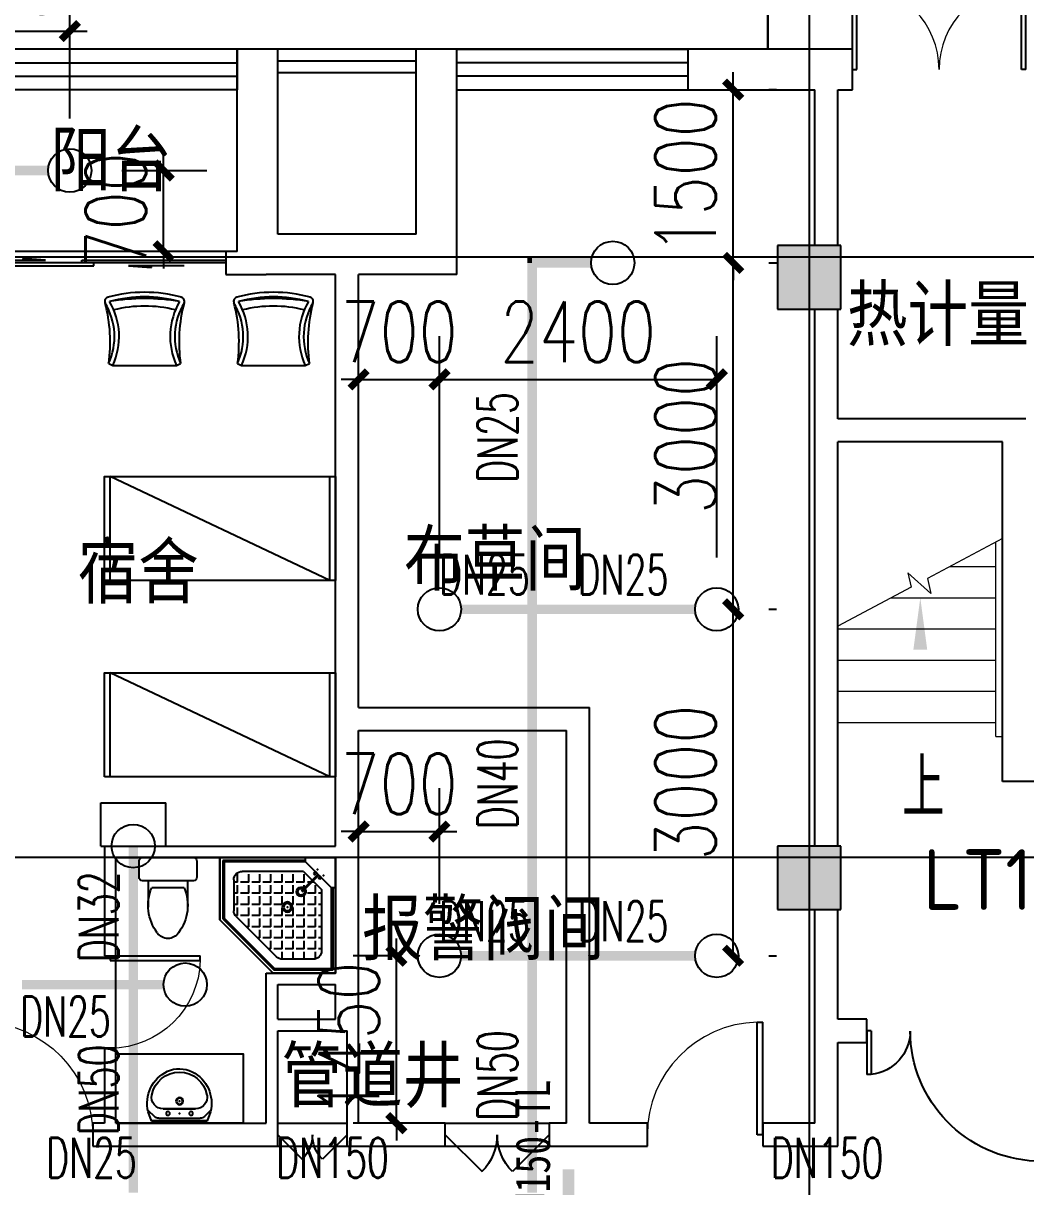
# Model space of a CAD drawing. Extents: x 0 to 2838408, y -923048 to 203859.
# Drawn here: x 2765960 to 2774638, y -199542 to -189467 of the extents above; entities that cross this region are included whole.
import ezdxf
from ezdxf.enums import TextEntityAlignment as Align

# ---------------------------------------------------------------- set-up
doc = ezdxf.new("R2010")
doc.units = 0
doc.header["$LTSCALE"] = 1000
for name, color, linetype in [('A-Fixt', 81, 'Continuous'), ('CLAYER', 7, 'Continuous'), ('COLUMN', 9, 'Continuous'), ('DIM_SYMB', 3, 'Continuous'), ('DIM_喷淋', 3, 'Continuous'), ('DOOR_FIRE', 4, 'Continuous'), ('DOTE', 8, 'Continuous'), ('E2-栏杆', 92, 'Continuous'), ('E2-楼梯、坡道', 52, 'Continuous'), ('EQUIP_喷头', 7, 'Continuous'), ('GROUND', 2, 'Continuous'), ('PIPE-喷淋', 6, 'Continuous'), ('PUB_HATCH', 8, 'Continuous'), ('PUB_TEXT', 7, 'Continuous'), ('TEXT_喷淋', 7, 'Continuous'), ('TWT_DIM', 3, 'Continuous'), ('WALL', 9, 'Continuous'), ('WINDOW', 4, 'Continuous'), ('XREF', 8, 'Continuous'), ('抗震支吊架', 2, 'Continuous'), ('洁具', 213, 'Continuous'), ('配景', 3, 'Continuous')]:
    doc.layers.add(name, color=color, linetype=linetype)
doc.layers.add('A-FLOR-STRS', color=8, linetype='Continuous', lineweight=0)
doc.styles.add('_TCH_DIM', font='SIMPLEX', dxfattribs={"bigfont": 'GBCBIG'})
doc.styles.add('_TCH_DIM_T3', font='SIMPLEX', dxfattribs={"width": 0.75, "bigfont": 'HZTXT'})
doc.styles.add('_TWT_PIPEDN', font='SIMPLEX', dxfattribs={"width": 0.8, "height": 2.3, "bigfont": 'HZTXT'})
doc.styles.add('kzcad', font='', dxfattribs={"width": 0.8})
doc.styles.get("Standard").update_dxf_attribs({"font": 'geniso.shx', "bigfont": 'hztxt.shx'})
doc.styles.get('kzcad').set_extended_font_data('SimSun')
doc.dimstyles.new('_TWT_ARCH&&150', dxfattribs={"dimtxt": 525, "dimasz": 150, "dimexe": 375, "dimexo": 450, "dimgap": 150, "dimtad": 1, "dimdec": 0, "dimzin": 0, "dimdsep": 46, "dimtxsty": '_TCH_DIM_T3', "dimblk": 'ARCHTICK', "dimcen": 0.09, "dimclrt": 7, "dimazin": 2, "dimtfac": 1, "dimtdec": 0, "dimtix": 1, "dimtmove": 2, "dimatfit": 3, "dimfxl": 1, "dimtolj": 1, "dimtzin": 0, "dimarcsym": 0})

# ---------------------------------------------------------------- blocks, each defined once
blk = doc.blocks.new('1F平面-CAD导入_dwg_Drawing4_t3_dwg_$plan$00001613-474159-1F-927810-1F')
at = {"layer": '洁具'}
for p, q in [((-30, 250), (-170, 250)), ((-200, 170), (-430, 170)), ((-260, -140), (-260, 140)), ((-200, -170), (-200, -220)), ((-170, -250), (-30, -250))]:
    blk.add_line(p, q, dxfattribs=at)
for points in [[(-200, 220), (-200, 170), (-200, -170), (-430, -170)], [(0, -220), (0, 220)]]:
    blk.add_lwpolyline(points, dxfattribs=at)
for centre, radius, start, end in [((-170, 220), 30, 90, 180), ((-30, 220), 30, 0, 90), ((-413, -227), 398, 67.4505, 126.6381), ((-590, 0), 110, 123.4509, 236.5491), ((-413, 227), 398, 233.3619, 292.5495), ((-170, -220), 30, 180, 270), ((-30, -220), 30, 270, 0)]:
    blk.add_arc(centre, radius, start, end, dxfattribs=at)
blk = doc.blocks.new('$lvtry$00000169')
at = {"color": 0}
for p, q in [((259, -36), (259, 0)), ((259, -36), (36, -259)), ((259, -24), (976, -24)), ((259, -36), (964, -36)), ((964, -36), (976, -24)), ((964, -36), (964, -525)), ((976, -24), (976, -530)), ((276, -120), (120, -276)), ((144, -151), (291, -298)), ((151, -144), (298, -291)), ((270, -213), (270, -143)), ((276, -120), (808, -120)), ((366, -213), (366, -143)), ((462, -213), (462, -143)), ((558, -213), (558, -143)), ((655, -213), (655, -143)), ((751, -213), (751, -143)), ((847, -213), (847, -143)), ((880, -192), (880, -460)), ((36, -259), (0, -259)), ((24, -259), (24, -976)), ((36, -259), (36, -964)), ((120, -276), (120, -808)), ((173, -309), (173, -239)), ((183, -213), (205, -213)), ((220, -213), (243, -213)), ((270, -213), (340, -213)), ((270, -263), (270, -239)), ((366, -213), (436, -213)), ((366, -309), (366, -239)), ((462, -213), (532, -213)), ((462, -309), (462, -239)), ((558, -213), (628, -213)), ((558, -309), (558, -239)), ((655, -213), (725, -213)), ((655, -309), (655, -239)), ((751, -213), (821, -213)), ((751, -309), (751, -239)), ((847, -213), (880, -213)), ((847, -309), (847, -239)), ((120, -309), (147, -309)), ((173, -309), (243, -309)), ((173, -405), (173, -335)), ((270, -405), (270, -335)), ((334, -309), (340, -309)), ((366, -309), (436, -309)), ((366, -405), (366, -335)), ((462, -309), (532, -309)), ((462, -405), (462, -335)), ((558, -309), (628, -309)), ((558, -405), (558, -335)), ((655, -309), (725, -309)), ((655, -405), (655, -335)), ((751, -309), (821, -309)), ((751, -405), (751, -335)), ((847, -309), (880, -309)), ((847, -405), (847, -335)), ((120, -405), (147, -405)), ((120, -501), (147, -501)), ((173, -405), (243, -405)), ((173, -501), (173, -431)), ((173, -501), (243, -501)), ((270, -405), (340, -405)), ((270, -501), (270, -431)), ((270, -501), (340, -501)), ((366, -405), (379, -405)), ((366, -501), (366, -431)), ((366, -501), (436, -501)), ((462, -405), (532, -405)), ((462, -501), (462, -431)), ((462, -501), (532, -501)), ((558, -405), (628, -405)), ((558, -501), (558, -431)), ((558, -501), (628, -501)), ((655, -405), (725, -405)), ((655, -501), (655, -431)), ((655, -501), (725, -501)), ((751, -405), (821, -405)), ((751, -501), (751, -431)), ((751, -501), (821, -501)), ((847, -405), (880, -405)), ((847, -501), (847, -431)), ((847, -501), (867, -501)), ((120, -598), (147, -598)), ((173, -598), (173, -528)), ((173, -598), (243, -598)), ((270, -598), (270, -528)), ((270, -598), (340, -598)), ((366, -598), (366, -528)), ((366, -598), (436, -598)), ((462, -598), (462, -528)), ((462, -598), (532, -598)), ((859, -511), (511, -859)), ((964, -525), (525, -964)), ((976, -530), (530, -976)), ((558, -598), (558, -528)), ((558, -598), (628, -598)), ((655, -598), (655, -528)), ((655, -598), (725, -598)), ((751, -598), (751, -528)), ((751, -598), (773, -598)), ((964, -525), (976, -530)), ((120, -694), (147, -694)), ((173, -694), (173, -624)), ((173, -694), (243, -694)), ((270, -694), (270, -624)), ((270, -694), (340, -694)), ((366, -694), (366, -624)), ((366, -694), (436, -694)), ((462, -694), (462, -624)), ((462, -694), (532, -694)), ((558, -694), (558, -624)), ((558, -694), (628, -694)), ((655, -694), (655, -624)), ((655, -694), (676, -694)), ((120, -790), (147, -790)), ((173, -790), (173, -720)), ((173, -790), (243, -790)), ((270, -790), (270, -720)), ((270, -790), (340, -790)), ((366, -790), (366, -720)), ((366, -790), (436, -790)), ((462, -790), (462, -720)), ((462, -790), (532, -790)), ((558, -790), (558, -720)), ((558, -790), (580, -790)), ((173, -878), (173, -816)), ((192, -880), (460, -880)), ((270, -880), (270, -816)), ((366, -880), (366, -816)), ((462, -880), (462, -816)), ((36, -964), (24, -976)), ((24, -976), (530, -976)), ((36, -964), (525, -964)), ((525, -964), (530, -976))]:
    blk.add_line(p, q, dxfattribs=at)
blk.add_lwpolyline([(0, 0), (0, -1000), (540, -1000), (1000, -540), (1000, 0)], close=True)
for points in [[(0, 0), (0, -1000)], [(0, 0), (1000, 0)], [(1000, 0), (1000, -540)], [(136, -190), (148, -178), (132, -162), (121, -174)], [(190, -136), (178, -148), (162, -132), (174, -121)], [(1000, -540), (540, -1000)], [(0, -1000), (540, -1000)]]:
    blk.add_lwpolyline(points, close=True, dxfattribs=at)
for radius in [43.8, 31.1]:
    blk.add_circle((416, -428), radius, dxfattribs=at)
for centre, radius, start, end in [((808, -192), 72, 0, 90), ((296, -296), 40.6, 142.583, 128.4197), ((296, -296), 28.6, 145.828, 125.6599), ((808, -460), 72, 315, 0), ((192, -808), 72, 180, 270), ((460, -808), 72, 270, 315)]:
    blk.add_arc(centre, radius, start, end, dxfattribs=at)
for p in [(103, -156, 0), (156, -102, 0), (416, -428, 0)]:
    blk.add_point(p, dxfattribs=at)
blk = doc.blocks.new('$lvtry$00000178')
at = {"color": 0}
for p, q in [((-238, 0), (238, 0)), ((-214, -36), (-272, -91)), ((-180, -23), (180, -23)), ((216, -37), (268, -91)), ((-142, -105), (140, -105)), ((140, -105), (-142, -105))]:
    blk.add_line(p, q, dxfattribs=at)
blk.add_lwpolyline([(-104, -430, 0.224698), (110, -425, 0.348046), (269, -79), (239, 0), (-241, 0), (-271, -79, 0.356844)], format="xyb", close=True, dxfattribs=at)
for centre, radius in [((-100, -65), 16.3), ((100, -65), 16.3), ((1, -172), 31.6)]:
    blk.add_circle(centre, radius, dxfattribs=at)
at = {"color": 0, "lineweight": 13}
blk.add_circle((1, -172), 23, dxfattribs=at)
at = {"color": 0}
for centre, radius, start, end in [((-180, -73), 50, 90, 133.181), ((180, -73), 50, 44.5607, 90), ((-142, -205), 100, 90, 190.5602), ((140, -205), 100, 349.4398, 90), ((-1, -179), 243, 190.5602, 349.4398)]:
    blk.add_arc(centre, radius, start, end, dxfattribs=at)
for p in [(0, -65), (1, -172)]:
    blk.add_point(p, dxfattribs=at)
blk = doc.blocks.new('A$C70365C93')
at = {"layer": '洁具'}
blk.add_lwpolyline([(-1900, 2300), (-1900, 1700), (-800, 1700), (-800, 2300)], close=True, dxfattribs=at)
blk.add_blockref('$lvtry$00000178', (-1350, 2280), dxfattribs=at)
at = {"layer": '洁具', "rotation": 180}
blk.add_blockref('$lvtry$00000169', (0, 0), dxfattribs=at)
at = {"layer": '洁具', "extrusion": (0, 0, -1), "xscale": -1, "zscale": -1, "rotation": 90}
blk.add_blockref('1F平面-CAD导入_dwg_Drawing4_t3_dwg_$plan$00001613-474159-1F-927810-1F', (1450, 0), dxfattribs=at)
blk = doc.blocks.new('单人床')
at = {"layer": 'A-Fixt'}
for p, q in [((47774, 13973), (48674, 13973)), ((47774, 12073), (48674, 13973)), ((47774, 12073), (48674, 12073))]:
    blk.add_line(p, q, dxfattribs=at)
blk.add_lwpolyline([(47774, 14023), (48674, 14023), (48674, 12023), (47774, 12023), (47774, 14023)], dxfattribs=at)
blk = doc.blocks.new('CH_AP01')
for p, q in [((-311, 17), (-275, 0)), ((-275, 0), (275, 0)), ((275, 0), (311, 17))]:
    blk.add_line(p, q)
for centre, radius, start, end in [((0, -579), 1213, 74.7104, 105.2896), ((-307, 555), 37.8, 100.1859, 202.8359), ((-1658, 202), 1360, 352.1659, 14.4283), ((-824, 250), 563, 335.5038, 31.0903), ((0, -579), 1173, 75.0287, 104.9713), ((0, -1278), 1857, 80.611, 99.389), ((-824, 250), 603, 335.5038, 30.2691), ((0, -579), 1093, 75.8767, 104.1233), ((824, 250), 603, 149.7309, 204.4962), ((824, 250), 563, 148.9097, 204.4962), ((1658, 202), 1360, 165.5717, 187.8341), ((307, 555), 37.8, 337.1641, 79.8141)]:
    blk.add_arc(centre, radius, start, end)
blk = doc.blocks.new('A$C61295E98')
at = {"color": 3}
for p, q in [((544, 598), (0, 598)), ((0, 598), (0, 0)), ((161, 598), (161, 0)), ((170, 0), (170, 598)), ((603, 572), (603, 26)), ((624, 518), (624, 80)), ((544, 0), (0, 0))]:
    blk.add_line(p, q, dxfattribs=at)
for points in [[(82, 540), (75, 540), (75, 577), (82, 577)], [(82, 453), (75, 453), (75, 490), (82, 490)], [(82, 353), (75, 353), (75, 389), (82, 389)]]:
    blk.add_lwpolyline(points, close=True, dxfattribs=at)
for centre in [(74, 250), (74, 164), (74, 71)]:
    blk.add_circle(centre, 15.7, dxfattribs=at)
for centre, start, end in [((544, 518), 360, 90), ((544, 80), 270, 0)]:
    blk.add_arc(centre, 80, start, end, dxfattribs=at)
blk = doc.blocks.new('宿舍')
at = {"layer": 'A-Fixt'}
for p, q in [((47854, 13802), (48354, 15702)), ((48354, 13802), (47854, 15702)), ((47854, 13802), (48354, 13802))]:
    blk.add_line(p, q, dxfattribs=at)
for points in [[(47854, 8602), (48354, 8602), (48354, 15702), (47854, 15702)], [(47854, 10676), (47970, 10676), (47970, 11743), (47854, 11743)]]:
    blk.add_lwpolyline(points, close=True, dxfattribs=at)
at = {"xscale": -1, "rotation": 90}
for p in [(63677, 60475), (63677, 58775)]:
    blk.add_blockref('单人床', p, dxfattribs=at)
at = {"layer": 'A-Fixt', "xscale": -1, "rotation": 180}
for p in [(50002, 9140), (51117, 9140)]:
    blk.add_blockref('CH_AP01', p, dxfattribs=at)
at = {"layer": '配景', "color": 252}
blk.add_blockref('A$C61295E98', (47854, 7097), dxfattribs=at)
blk = doc.blocks.new('$WINLIB2D$00000001')
at = {"color": 0}
for points in [[(-0.5, 0.5), (-0.5, -0.5)], [(-0.5, 0.5), (0.5, 0.5)], [(0.5, -0.5), (0.5, 0.5)], [(0.5, 0.1667), (-0.5, 0.1667)], [(0.5, -0.1667), (-0.5, -0.1667)], [(-0.5, -0.5), (0.5, -0.5)]]:
    blk.add_lwpolyline(points, dxfattribs=at)
blk = doc.blocks.new('$DorLib2D$00000001')
for p, q in [((0.45, 0.975), (0.5, 0.975)), ((0.45, 0), (0.45, 0.975)), ((0.5, 0), (0.5, 0.975)), ((0.5, 0), (0.45, 0))]:
    blk.add_line(p, q)
at = {"lineweight": 13}
blk.add_arc((0.475, 0), 0.975, 91.4693, 180, dxfattribs=at)
blk = doc.blocks.new('$DorLib2D$00000002')
for p, q in [((-0.5, 0), (-0.5, 0.4875)), ((-0.475, 0.4875), (-0.5, 0.4875)), ((-0.475, 0), (-0.475, 0.4875)), ((0.475, 0), (0.475, 0.4875)), ((0.475, 0.4875), (0.5, 0.4875)), ((0.5, 0), (0.5, 0.4875)), ((-0.5, 0), (-0.475, 0)), ((0.5, 0), (0.475, 0))]:
    blk.add_line(p, q)
at = {"lineweight": 13}
for centre, start, end in [((-0.4875, 0), 0, 88.53072), ((0.4875, 0), 91.46928, 180)]:
    blk.add_arc(centre, 0.4875, start, end, dxfattribs=at)
blk = doc.blocks.new('$DorLib2D$00000131')
at = {"color": 0, "linetype": 'Continuous'}
for p, q in [((0.15, 0.125), (0.2319, 0.1973)), ((0.2319, 0.1973), (0.2319, 0.125)), ((-0.5, 0.125), (-0.5, 0)), ((0.0192, 0.125), (-0.5, 0.125)), ((0.0192, 0), (0.0192, 0.125)), ((0.35, 0.125), (0.15, 0.125)), ((-0.5, 0), (0.0192, 0)), ((-0.024, 0), (0.5, 0)), ((-0.024, -0.125), (-0.024, 0)), ((0.5, 0), (0.5, -0.125)), ((-0.35, -0.125), (-0.15, -0.125)), ((-0.2319, -0.1973), (-0.2319, -0.125)), ((-0.15, -0.125), (-0.2319, -0.1973)), ((0.5, -0.125), (-0.024, -0.125))]:
    blk.add_line(p, q, dxfattribs=at)
blk = doc.blocks.new('$DorLib2D$00000116')
at = {"color": 0}
for p, q in [((-0.5, 0), (-0.146, 0.354)), ((0.5, 0), (0.146, 0.354))]:
    blk.add_line(p, q, dxfattribs=at)
for centre, start, end in [((-0.5, 0), 0, 45), ((0.5, 0), 135, 180)]:
    blk.add_arc(centre, 0.5, start, end, dxfattribs=at)
blk = doc.blocks.new('$DorLib2D$00000225')
at = {"color": 0}
for p, q in [((0.475, -0.0014), (0.475, 0.7521)), ((0.475, 0.7521), (0.5, 0.7521)), ((0.5, -0.0014), (0.5, 0.7521)), ((-0.5, 0), (-0.5, 0.252)), ((-0.475, 0.252), (-0.5, 0.252)), ((-0.475, 0), (-0.475, 0.252)), ((-0.475, 0), (-0.5, 0)), ((0.475, -0.0014), (0.5, -0.0014))]:
    blk.add_line(p, q, dxfattribs=at)
for centre, radius, start, end in [((0.5046, -0.0019), 0.7546, 92.24927, 179.72377), ((-0.5008, 0.0026), 0.2508, 359.78987, 84.09744)]:
    blk.add_arc(centre, radius, start, end, dxfattribs=at)
blk = doc.blocks.new('1F1')
at = {"layer": 'PUB_HATCH'}
for points in [[(2436991.7, -191392.2), (2436441.7, -191392.2), (2436441.7, -191942.2), (2436991.7, -191942.2)], [(2436991.7, -196592.2), (2436441.7, -196592.2), (2436441.7, -197142.2), (2436991.7, -197142.2)]]:
    blk.add_hatch(color=256, dxfattribs=at).paths.add_polyline_path(points)
at = {"layer": 'A-FLOR-STRS'}
for p, q in [((2438391.7, -193927.5), (2437740.9, -194274.3)), ((2438391.7, -195522.2), (2438391.7, -193927.5)), ((2438391.7, -195642.2), (2438391.7, -193927.5)), ((2438331.7, -195642.2), (2438331.7, -193959.4)), ((2437771.4, -194405.8), (2437571.3, -194226)), ((2437571.3, -194226), (2437600, -194349.4)), ((2437932.6, -194172.2), (2438331.7, -194172.2)), ((2437740.9, -194274.3), (2437771.4, -194405.8)), ((2437600, -194349.4), (2436966.7, -194686.9)), ((2437425.9, -194442.2), (2438331.7, -194442.2)), ((2436966.7, -195522.2), (2436966.7, -194686.9)), ((2436966.7, -194712.2), (2438331.7, -194712.2)), ((2436966.7, -194982.2), (2438331.7, -194982.2)), ((2436966.7, -195252.2), (2438331.7, -195252.2)), ((2436966.7, -195522.2), (2438331.7, -195522.2)), ((2438331.7, -195642.2), (2438391.7, -195642.2))]:
    blk.add_line(p, q, dxfattribs=at)
at = {"layer": 'COLUMN'}
for p, q in [((2436991.7, -191392.2), (2436441.7, -191392.2)), ((2436441.7, -191392.2), (2436441.7, -191942.2)), ((2436991.7, -191942.2), (2436991.7, -191392.2)), ((2436441.7, -191942.2), (2436991.7, -191942.2)), ((2436991.7, -196592.2), (2436441.7, -196592.2)), ((2436441.7, -196592.2), (2436441.7, -197142.2)), ((2436991.7, -197142.2), (2436991.7, -196592.2)), ((2436441.7, -197142.2), (2436991.7, -197142.2))]:
    blk.add_line(p, q, dxfattribs=at)
at = {"layer": 'DIM_SYMB'}
blk.add_lwpolyline([(2437679.2, -195657.2, 0, 0, 0), (2437679.2, -194442.2, 0, 120, 0), (2437679.2, -194892.2, 0, 0, 0)], format="xyseb", dxfattribs=at)
at = {"layer": 'DOOR_FIRE'}
for p, q in [((2432116.7, -198992.2), (2432716.7, -198992.2)), ((2433566.7, -198992.2), (2434466.7, -198992.2)), ((2432116.7, -199192.2), (2432716.7, -199192.2)), ((2433566.7, -199192.2), (2434466.7, -199192.2))]:
    blk.add_line(p, q, dxfattribs=at)
at = {"layer": 'DOTE'}
for p, q in [((2436716.7, -187892.2), (2436716.7, -271092.2)), ((2453916.7, -191492.2), (2343216.7, -191492.2)), ((2453916.7, -196692.2), (2343216.7, -196692.2))]:
    blk.add_line(p, q, dxfattribs=at)
at = {"layer": 'E2-栏杆'}
for points in [[(2432116.7, -189792.2), (2433316.7, -189792.2)], [(2432116.7, -189892.2), (2433316.7, -189892.2)]]:
    blk.add_lwpolyline(points, dxfattribs=at)
at = {"layer": 'E2-楼梯、坡道'}
blk.add_lwpolyline([(2439316.7, -189692.2), (2439316.7, -188192.2), (2436359.3, -188192.2), (2436359.3, -189692.2)], dxfattribs=at)
at = {"layer": 'GROUND'}
blk.add_line((2436359.3, -189692.2), (2436359.3, -188492.2), dxfattribs=at)
blk.add_lwpolyline([(2436359.3, -189692.2), (2409616.7, -189692.2)], dxfattribs=at)
at = {"layer": 'WALL'}
for p, q in [((2432116.7, -189692.2), (2431766.7, -189692.2)), ((2431766.7, -189692.2), (2431766.7, -190042.2)), ((2432116.7, -191292.2), (2432116.7, -189692.2)), ((2433666.7, -189692.2), (2433316.7, -189692.2)), ((2433316.7, -191292.2), (2433316.7, -189692.2)), ((2433666.7, -190042.2), (2433666.7, -189692.2)), ((2436866.7, -189692.2), (2435666.7, -189692.2)), ((2435666.7, -189692.2), (2435666.7, -190042.2)), ((2437091.7, -189692.2), (2436866.7, -189692.2)), ((2437091.7, -190042.2), (2437091.7, -189692.2)), ((2431766.7, -191442.2), (2431766.7, -190042.2)), ((2433666.7, -191642.2), (2433666.7, -190042.2)), ((2435666.7, -190042.2), (2436766.7, -190042.2)), ((2436766.7, -191392.2), (2436766.7, -190042.2)), ((2436966.7, -191392.2), (2436966.7, -190042.2)), ((2436966.7, -190042.2), (2437091.7, -190042.2)), ((2432716.7, -191292.2), (2432116.7, -191292.2)), ((2433316.7, -191292.2), (2432716.7, -191292.2)), ((2431766.7, -191442.2), (2431666.7, -191442.2)), ((2431666.7, -191442.2), (2431666.7, -191642.2)), ((2431666.7, -191642.2), (2432016.7, -191642.2)), ((2432616.7, -191642.2), (2432016.7, -191642.2)), ((2432616.7, -195492.2), (2432616.7, -191642.2)), ((2432816.7, -195392.2), (2432816.7, -191642.2)), ((2433666.7, -191642.2), (2432816.7, -191642.2)), ((2436766.7, -192992.2), (2436766.7, -191942.2)), ((2436966.7, -192892.2), (2436966.7, -191942.2)), ((2438591.7, -192892.2), (2436966.7, -192892.2)), ((2436766.7, -196592.2), (2436766.7, -192992.2)), ((2436966.7, -196592.2), (2436966.7, -193092.2)), ((2438391.7, -193092.2), (2436966.7, -193092.2)), ((2438391.7, -196032.2), (2438391.7, -193092.2)), ((2432816.7, -195392.2), (2434816.7, -195392.2)), ((2434816.7, -198992.2), (2434816.7, -195392.2)), ((2432616.7, -196592.2), (2432616.7, -195492.2)), ((2432816.7, -195592.2), (2434616.7, -195592.2)), ((2432816.7, -196592.2), (2432816.7, -195592.2)), ((2434616.7, -198992.2), (2434616.7, -195592.2)), ((2439816.7, -196032.2), (2438391.7, -196032.2)), ((2430616.7, -196592.2), (2432616.7, -196592.2)), ((2430616.7, -196592.2), (2430616.7, -197542.2)), ((2432816.7, -197792.2), (2432816.7, -196592.2)), ((2430716.7, -196692.2), (2432616.7, -196692.2)), ((2430716.7, -197542.2), (2430716.7, -196692.2)), ((2432616.7, -197692.2), (2432616.7, -196692.2)), ((2436766.7, -198192.2), (2436766.7, -197142.2)), ((2436966.7, -198092.2), (2436966.7, -197142.2)), ((2430616.7, -197542.2), (2430716.7, -197542.2)), ((2432016.7, -197692.2), (2432616.7, -197692.2)), ((2432016.7, -198192.2), (2432016.7, -197692.2)), ((2432116.7, -197792.2), (2432616.7, -197792.2)), ((2432116.7, -198092.2), (2432116.7, -197792.2)), ((2432616.7, -198092.2), (2432616.7, -197792.2)), ((2432816.7, -198192.2), (2432816.7, -197792.2)), ((2432116.7, -198092.2), (2432616.7, -198092.2)), ((2437216.7, -198092.2), (2436966.7, -198092.2)), ((2437216.7, -198292.2), (2437216.7, -198092.2)), ((2432016.7, -198992.2), (2432016.7, -198192.2)), ((2432116.7, -198192.2), (2432716.7, -198192.2)), ((2432116.7, -198992.2), (2432116.7, -198192.2)), ((2432716.7, -198992.2), (2432716.7, -198192.2)), ((2432816.7, -198992.2), (2432816.7, -198192.2)), ((2436766.7, -198992.2), (2436766.7, -198192.2)), ((2430716.7, -198342.2), (2430616.7, -198342.2)), ((2430616.7, -198342.2), (2430616.7, -198992.2)), ((2430716.7, -198992.2), (2430716.7, -198342.2)), ((2436966.7, -199192.2), (2436966.7, -198292.2)), ((2436966.7, -198292.2), (2437216.7, -198292.2)), ((2430616.7, -198992.2), (2430516.7, -198992.2)), ((2430516.7, -198992.2), (2430516.7, -199192.2)), ((2430716.7, -198992.2), (2432016.7, -198992.2)), ((2432116.7, -199192.2), (2432116.7, -198992.2)), ((2432716.7, -199192.2), (2432716.7, -198992.2)), ((2433566.7, -198992.2), (2432816.7, -198992.2)), ((2433566.7, -199192.2), (2433566.7, -198992.2)), ((2434616.7, -198992.2), (2434466.7, -198992.2)), ((2434466.7, -198992.2), (2434466.7, -199192.2)), ((2435316.7, -198992.2), (2434816.7, -198992.2)), ((2435316.7, -199192.2), (2435316.7, -198992.2)), ((2436766.7, -198992.2), (2436316.7, -198992.2)), ((2436316.7, -198992.2), (2436316.7, -199192.2)), ((2430516.7, -199192.2), (2430616.7, -199192.2)), ((2430616.7, -199192.2), (2432016.7, -199192.2)), ((2432016.7, -199192.2), (2432116.7, -199192.2)), ((2432716.7, -199192.2), (2433566.7, -199192.2)), ((2434466.7, -199192.2), (2434716.7, -199192.2)), ((2434716.7, -199192.2), (2435316.7, -199192.2)), ((2436316.7, -199192.2), (2436966.7, -199192.2))]:
    blk.add_line(p, q, dxfattribs=at)
at = {"layer": 'WINDOW'}
for p, q in [((2431666.7, -191442.2), (2429266.7, -191442.2)), ((2430716.7, -198342.2), (2430716.7, -197542.2))]:
    blk.add_line(p, q, dxfattribs=at)
at = {"xscale": -1, "rotation": 180}
for name, p in [('宿舍', (2380962.9, -183290.5)), ('A$C70365C93', (2432616.7, -196692.2))]:
    blk.add_blockref(name, p, dxfattribs=at)
at = {"layer": 'DOOR_FIRE', "xscale": -1500, "yscale": 1500, "zscale": 200, "rotation": 180}
blk.add_blockref('$DorLib2D$00000225', (2437966.7, -198192.2), dxfattribs=at)
at = {"layer": 'DOOR_FIRE', "zscale": 200}
for p, xscale, yscale in [((2432416.7, -199092.2), 600, -600), ((2434016.7, -199092.2), 900, -900)]:
    blk.add_blockref('$DorLib2D$00000116', p, dxfattribs=dict(at, xscale=xscale, yscale=yscale))
at = {"layer": 'WINDOW'}
for name, p, xscale, yscale, zscale, rotation in [('$DorLib2D$00000002', (2437841.7, -189867.2), -1500, -1500, -1500, 180), ('$WINLIB2D$00000001', (2430766.7, -189867.2), 2000, 350, 2000, 180), ('$WINLIB2D$00000001', (2434666.7, -189867.2), -2000, 350, -2000, 180), ('$DorLib2D$00000131', (2430466.7, -191542.2), 2400, -200, 2400, 180), ('$DorLib2D$00000001', (2430666.7, -197942.2), 800, -800, 800, 90)]:
    blk.add_blockref(name, p, dxfattribs=dict(at, xscale=xscale, yscale=yscale, zscale=zscale, rotation=rotation))
at = {"layer": 'WINDOW', "yscale": 1000}
for p, xscale, zscale in [((2430016.7, -199092.2), -1000, -1000), ((2435816.7, -199092.2), 1000, 1000)]:
    blk.add_blockref('$DorLib2D$00000001', p, dxfattribs=dict(at, xscale=xscale, zscale=zscale))
at = {"layer": 'CLAYER'}
for s, p in [('热计量间', (2437044.6, -192262.4)), ('报警阀间', (2432846.7, -197581.3)), ('管道井', (2432149.1, -198855.2))]:
    blk.add_text(s, height=525, dxfattribs=at).set_placement(p)
at = {"layer": 'PUB_TEXT'}
for s, p in [('阳台', (2430149.7, -190924.1)), ('布草间', (2433209.4, -194381.3)), ('宿舍', (2430384.3, -194491.9)), ('LT1', (2437703.5, -197144.8))]:
    blk.add_text(s, height=525, dxfattribs=at).set_placement(p)
at = {"layer": 'PUB_TEXT', "color": 7, "style": '_TCH_DIM'}
blk.add_text('上', height=506.4, dxfattribs=at).set_placement((2437522.9, -196339.7))
blk = doc.blocks.new('_ArchTick')
at = {"color": 0, "linetype": 'ByBlock', "const_width": 0.4}
blk.add_lwpolyline([(-0.5, -0.5), (0.5, 0.5)], dxfattribs=at)
blk = doc.blocks.new('*D1447')
at = {"layer": 'Defpoints', "color": 0, "linetype": 'ByBlock', "transparency": 16777216}
for p in [(2769563, -196466), (2768863, -197542), (2769563, -197542)]:
    blk.add_point(p, dxfattribs=at)
at = {"layer": 'TWT_DIM', "color": 0, "linetype": 'ByBlock', "lineweight": -2, "transparency": 16777216}
for p, q in [((2768863, -197092), (2768863, -196091)), ((2769563, -197092), (2769563, -196091)), ((2768863, -196466), (2768713, -196466)), ((2768863, -196466), (2769563, -196466)), ((2769563, -196466), (2769713, -196466))]:
    blk.add_line(p, q, dxfattribs=at)
at = {"layer": 'TWT_DIM', "color": 0, "linetype": 'ByBlock', "lineweight": -2, "transparency": 16777216, "xscale": 150, "yscale": 150, "zscale": 150}
blk.add_blockref('_ArchTick', (2768863, -196466), dxfattribs=at)
at = {"layer": 'TWT_DIM', "color": 0, "linetype": 'ByBlock', "lineweight": -2, "transparency": 16777216, "xscale": 150, "yscale": 150, "zscale": 150, "rotation": 180}
blk.add_blockref('_ArchTick', (2769563, -196466), dxfattribs=at)
at = {"layer": 'TWT_DIM', "color": 7, "linetype": 'ByBlock', "transparency": 16777216, "insert": (2769213, -196054), "char_height": 525, "attachment_point": 5, "style": '_TCH_DIM_T3'}
blk.add_mtext('\\A1;700', dxfattribs=at)
blk = doc.blocks.new('*D1448')
at = {"layer": 'Defpoints', "color": 0, "linetype": 'ByBlock', "transparency": 16777216}
for p in [(2769190, -197542), (2769563, -197542), (2769563, -198992)]:
    blk.add_point(p, dxfattribs=at)
at = {"layer": 'TWT_DIM', "color": 0, "linetype": 'ByBlock', "lineweight": -2, "transparency": 16777216}
for p, q in [((2769190, -197542), (2769190, -197392)), ((2769113, -197542), (2768815, -197542)), ((2769190, -198992), (2769190, -197542)), ((2769113, -198992), (2768815, -198992)), ((2769190, -198992), (2769190, -199142))]:
    blk.add_line(p, q, dxfattribs=at)
at = {"layer": 'TWT_DIM', "color": 0, "linetype": 'ByBlock', "lineweight": -2, "transparency": 16777216, "xscale": 150, "yscale": 150, "zscale": 150}
for p, rotation in [((2769190, -197542), 270), ((2769190, -198992), 90)]:
    blk.add_blockref('_ArchTick', p, dxfattribs=dict(at, rotation=rotation))
at = {"layer": 'TWT_DIM', "color": 7, "linetype": 'ByBlock', "transparency": 16777216, "insert": (2768778, -198267), "char_height": 525, "attachment_point": 5, "rotation": 90, "style": '_TCH_DIM_T3'}
blk.add_mtext('\\A1;1450', dxfattribs=at)
blk = doc.blocks.new('*D1449')
at = {"layer": 'Defpoints', "color": 0, "linetype": 'ByBlock', "transparency": 16777216}
for p in [(2766363, -190742), (2767175, -190742), (2766363, -191442)]:
    blk.add_point(p, dxfattribs=at)
at = {"layer": 'TWT_DIM', "color": 0, "linetype": 'ByBlock', "lineweight": -2, "transparency": 16777216}
for p, q in [((2767175, -190742), (2767175, -190592)), ((2766813, -190742), (2767550, -190742)), ((2767175, -191442), (2767175, -190742)), ((2766813, -191442), (2767550, -191442)), ((2767175, -191442), (2767175, -191592))]:
    blk.add_line(p, q, dxfattribs=at)
at = {"layer": 'TWT_DIM', "color": 0, "linetype": 'ByBlock', "lineweight": -2, "transparency": 16777216, "xscale": 150, "yscale": 150, "zscale": 150}
for p, rotation in [((2767175, -190742), 270), ((2767175, -191442), 90)]:
    blk.add_blockref('_ArchTick', p, dxfattribs=dict(at, rotation=rotation))
at = {"layer": 'TWT_DIM', "color": 7, "linetype": 'ByBlock', "transparency": 16777216, "insert": (2766762, -191092), "char_height": 525, "attachment_point": 5, "rotation": 90, "style": '_TCH_DIM_T3'}
blk.add_mtext('\\A1;700', dxfattribs=at)
blk = doc.blocks.new('*D1450')
at = {"layer": 'Defpoints', "color": 0, "linetype": 'ByBlock', "transparency": 16777216}
for p in [(2766363, -189535), (2764863, -190742), (2766363, -190742)]:
    blk.add_point(p, dxfattribs=at)
at = {"layer": 'TWT_DIM', "color": 0, "linetype": 'ByBlock', "lineweight": -2, "transparency": 16777216}
for p, q in [((2764863, -190292), (2764863, -189160)), ((2766363, -190292), (2766363, -189160)), ((2764863, -189535), (2764713, -189535)), ((2764863, -189535), (2766363, -189535)), ((2766363, -189535), (2766513, -189535))]:
    blk.add_line(p, q, dxfattribs=at)
at = {"layer": 'TWT_DIM', "color": 0, "linetype": 'ByBlock', "lineweight": -2, "transparency": 16777216, "xscale": 150, "yscale": 150, "zscale": 150}
blk.add_blockref('_ArchTick', (2764863, -189535), dxfattribs=at)
at = {"layer": 'TWT_DIM', "color": 0, "linetype": 'ByBlock', "lineweight": -2, "transparency": 16777216, "xscale": 150, "yscale": 150, "zscale": 150, "rotation": 180}
blk.add_blockref('_ArchTick', (2766363, -189535), dxfattribs=at)
at = {"layer": 'TWT_DIM', "color": 7, "linetype": 'ByBlock', "transparency": 16777216, "insert": (2765613, -189122), "char_height": 525, "attachment_point": 5, "style": '_TCH_DIM_T3'}
blk.add_mtext('\\A1;1500', dxfattribs=at)
blk = doc.blocks.new('*D3095')
at = {"layer": 'Defpoints', "color": 0, "linetype": 'ByBlock', "transparency": 16777216}
for p in [(2771963, -192551), (2769563, -194542), (2771963, -194542)]:
    blk.add_point(p, dxfattribs=at)
at = {"layer": 'DIM_喷淋', "color": 0, "linetype": 'ByBlock', "lineweight": -2, "transparency": 16777216}
for p, q in [((2769563, -194092), (2769563, -192176)), ((2771963, -194092), (2771963, -192176)), ((2769563, -192551), (2771963, -192551))]:
    blk.add_line(p, q, dxfattribs=at)
at = {"layer": 'DIM_喷淋', "color": 0, "linetype": 'ByBlock', "lineweight": -2, "transparency": 16777216, "xscale": 150, "yscale": 150, "zscale": 150, "rotation": 180}
blk.add_blockref('_ArchTick', (2769563, -192551), dxfattribs=at)
at = {"layer": 'DIM_喷淋', "color": 0, "linetype": 'ByBlock', "lineweight": -2, "transparency": 16777216, "xscale": 150, "yscale": 150, "zscale": 150}
blk.add_blockref('_ArchTick', (2771963, -192551), dxfattribs=at)
at = {"layer": 'DIM_喷淋', "color": 7, "linetype": 'ByBlock', "transparency": 16777216, "insert": (2770763, -192139), "char_height": 525, "attachment_point": 5, "style": '_TCH_DIM_T3'}
blk.add_mtext('\\A1;2400', dxfattribs=at)
blk = doc.blocks.new('*D3096')
at = {"layer": 'Defpoints', "color": 0, "linetype": 'ByBlock', "transparency": 16777216}
for p in [(2769563, -192551), (2768863, -194542), (2769563, -194542)]:
    blk.add_point(p, dxfattribs=at)
at = {"layer": 'DIM_喷淋', "color": 0, "linetype": 'ByBlock', "lineweight": -2, "transparency": 16777216}
for p, q in [((2768863, -194092), (2768863, -192176)), ((2769563, -194092), (2769563, -192176)), ((2768863, -192551), (2768713, -192551)), ((2768863, -192551), (2769563, -192551)), ((2769563, -192551), (2769713, -192551))]:
    blk.add_line(p, q, dxfattribs=at)
at = {"layer": 'DIM_喷淋', "color": 0, "linetype": 'ByBlock', "lineweight": -2, "transparency": 16777216, "xscale": 150, "yscale": 150, "zscale": 150}
blk.add_blockref('_ArchTick', (2768863, -192551), dxfattribs=at)
at = {"layer": 'DIM_喷淋', "color": 0, "linetype": 'ByBlock', "lineweight": -2, "transparency": 16777216, "xscale": 150, "yscale": 150, "zscale": 150, "rotation": 180}
blk.add_blockref('_ArchTick', (2769563, -192551), dxfattribs=at)
at = {"layer": 'DIM_喷淋', "color": 7, "linetype": 'ByBlock', "transparency": 16777216, "insert": (2769213, -192139), "char_height": 525, "attachment_point": 5, "style": '_TCH_DIM_T3'}
blk.add_mtext('\\A1;700', dxfattribs=at)
blk = doc.blocks.new('*D3097')
at = {"layer": 'Defpoints', "color": 0, "linetype": 'ByBlock', "transparency": 16777216}
for p in [(2771963, -190042), (2772105, -190042), (2771963, -191542)]:
    blk.add_point(p, dxfattribs=at)
at = {"layer": 'DIM_喷淋', "color": 0, "linetype": 'ByBlock', "lineweight": -2, "transparency": 16777216}
for p, q in [((2772105, -190042), (2772105, -189892)), ((2772105, -191542), (2772105, -190042)), ((2772413, -190042), (2772480, -190042)), ((2772105, -191542), (2772105, -191692)), ((2772413, -191542), (2772480, -191542))]:
    blk.add_line(p, q, dxfattribs=at)
at = {"layer": 'DIM_喷淋', "color": 0, "linetype": 'ByBlock', "lineweight": -2, "transparency": 16777216, "xscale": 150, "yscale": 150, "zscale": 150}
for p, rotation in [((2772105, -190042), 270), ((2772105, -191542), 90)]:
    blk.add_blockref('_ArchTick', p, dxfattribs=dict(at, rotation=rotation))
at = {"layer": 'DIM_喷淋', "color": 7, "linetype": 'ByBlock', "transparency": 16777216, "insert": (2771693, -190792), "char_height": 525, "attachment_point": 5, "rotation": 90, "style": '_TCH_DIM_T3'}
blk.add_mtext('\\A1;1500', dxfattribs=at)
blk = doc.blocks.new('*D3098')
at = {"layer": 'Defpoints', "color": 0, "linetype": 'ByBlock', "transparency": 16777216}
for p in [(2771963, -191542), (2772105, -191542), (2771963, -194542)]:
    blk.add_point(p, dxfattribs=at)
at = {"layer": 'DIM_喷淋', "color": 0, "linetype": 'ByBlock', "lineweight": -2, "transparency": 16777216}
for p, q in [((2772105, -194542), (2772105, -191542)), ((2772413, -191542), (2772480, -191542)), ((2772413, -194542), (2772480, -194542))]:
    blk.add_line(p, q, dxfattribs=at)
at = {"layer": 'DIM_喷淋', "color": 0, "linetype": 'ByBlock', "lineweight": -2, "transparency": 16777216, "xscale": 150, "yscale": 150, "zscale": 150}
for p, rotation in [((2772105, -191542), 90), ((2772105, -194542), 270)]:
    blk.add_blockref('_ArchTick', p, dxfattribs=dict(at, rotation=rotation))
at = {"layer": 'DIM_喷淋', "color": 7, "linetype": 'ByBlock', "transparency": 16777216, "insert": (2771693, -193042), "char_height": 525, "attachment_point": 5, "rotation": 90, "style": '_TCH_DIM_T3'}
blk.add_mtext('\\A1;3000', dxfattribs=at)
blk = doc.blocks.new('*D3099')
at = {"layer": 'Defpoints', "color": 0, "linetype": 'ByBlock', "transparency": 16777216}
for p in [(2771963, -194542), (2772105, -194542), (2771963, -197542)]:
    blk.add_point(p, dxfattribs=at)
at = {"layer": 'DIM_喷淋', "color": 0, "linetype": 'ByBlock', "lineweight": -2, "transparency": 16777216}
for p, q in [((2772105, -197542), (2772105, -194542)), ((2772413, -194542), (2772480, -194542)), ((2772413, -197542), (2772480, -197542))]:
    blk.add_line(p, q, dxfattribs=at)
at = {"layer": 'DIM_喷淋', "color": 0, "linetype": 'ByBlock', "lineweight": -2, "transparency": 16777216, "xscale": 150, "yscale": 150, "zscale": 150}
for p, rotation in [((2772105, -194542), 90), ((2772105, -197542), 270)]:
    blk.add_blockref('_ArchTick', p, dxfattribs=dict(at, rotation=rotation))
at = {"layer": 'DIM_喷淋', "color": 7, "linetype": 'ByBlock', "transparency": 16777216, "insert": (2771693, -196042), "char_height": 525, "attachment_point": 5, "rotation": 90, "style": '_TCH_DIM_T3'}
blk.add_mtext('\\A1;3000', dxfattribs=at)
blk = doc.blocks.new('$TwtSys$00000125')
blk.add_circle((0, 0, 0), 1)
blk = doc.blocks.new('$TwtSys$00000131')
for p, q in [((-1.5, 0), (-1.5, 2)), ((-1.5, 2), (1.5, 2)), ((1.5, 0, 0), (1.5, 2, 0)), ((-1.5, 0), (-1, 0)), ((1, 0, 0), (1.5, 0, 0))]:
    blk.add_line(p, q)
blk.add_circle((0, 0), 1)

msp = doc.modelspace()

# ---------------------------------------------------------------- hatches: boundary and pattern name
at = {"layer": 'PIPE-喷淋', "linetype": 'ByBlock'}
for points in [[(2770364.9, -191542.2), (2770364.9, -191500.9), (2770323.7, -191500.9)], [(2770364.9, -191542.2), (2770323.7, -191542.2), (2770323.7, -191500.9)]]:
    msp.add_hatch(color=256, dxfattribs=at).paths.add_polyline_path(points)

# ---------------------------------------------------------------- linework, layer by layer
at = {"layer": 'PIPE-喷淋', "linetype": 'ByBlock', "ltscale": 1.5, "const_width": 82.5}
for points in [[(2763350, -190742.2), (2766175, -190742.2)], [(2770875, -191542.2), (2770364.9, -191542.2)], [(2770364.9, -191542.2), (2770364.9, -194542.2)], [(2770364.9, -194542.2), (2769750, -194542.2)], [(2771775, -194542.2), (2770364.9, -194542.2)], [(2770364.9, -194542.2), (2770364.9, -197542.2)], [(2766912.5, -196592.2), (2766912.5, -197792.2)], [(2770364.9, -197542.2), (2769750, -197542.2)], [(2771775, -197542.2), (2770364.9, -197542.2)], [(2770364.9, -197542.2), (2770364.9, -199592.2)], [(2765950, -197792.2), (2766912.5, -197792.2)], [(2766912.5, -197792.2), (2766912.5, -199592.2)], [(2766912.5, -197792.2), (2767175, -197792.2)]]:
    msp.add_lwpolyline(points, dxfattribs=at)
at = {"layer": '抗震支吊架', "color": 4, "const_width": 100}
msp.add_lwpolyline([(2770679.2, -199792.2), (2770679.2, -199392.2)], dxfattribs=at)

# ---------------------------------------------------------------- block references
at = {"layer": 'EQUIP_喷头', "linetype": 'ByBlock', "xscale": 187.5, "yscale": 187.5, "zscale": 187.5}
for name, p in [('$TwtSys$00000125', (2766362.5, -190742.2)), ('$TwtSys$00000125', (2771062.5, -191542.2)), ('$TwtSys$00000125', (2769562.5, -194542.2)), ('$TwtSys$00000125', (2771962.5, -194542.2)), ('$TwtSys$00000131', (2766912.5, -196592.2)), ('$TwtSys$00000125', (2769562.5, -197542.2)), ('$TwtSys$00000125', (2771962.5, -197542.2)), ('$TwtSys$00000125', (2767362.5, -197792.2))]:
    msp.add_blockref(name, p, dxfattribs=at)
at = {"layer": 'XREF'}
msp.add_blockref('1F1', (336045.8, 0), dxfattribs=at)

# ---------------------------------------------------------------- texts
at = {"layer": 'TEXT_喷淋', "color": 251, "linetype": 'ByBlock', "style": '_TWT_PIPEDN', "width": 0.64}
for s, rotation, p in [('DN25', 90, (2770237.4, -193447)), ('DN25', 0.00001, (2769558.9, -194414.7)), ('DN25', 0.00001, (2770758.9, -194414.7)), ('DN40', 90, (2770237.4, -196447)), ('DN32', 90, (2766785, -197597)), ('DN25', 0.00001, (2769558.9, -197414.7)), ('DN25', 0.00001, (2770758.9, -197414.7)), ('DN50', 90, (2770237.4, -198972)), ('DN50', 90, (2766785, -199097))]:
    msp.add_text(s, height=345, rotation=rotation, dxfattribs=at).set_placement(p)
for p in [(2765932.7, -198241.3), (2766157.7, -199464.7)]:
    msp.add_text('DN25', height=345, dxfattribs=at).set_placement(p)
at = {"layer": 'TEXT_喷淋', "linetype": 'ByBlock', "style": '_TWT_PIPEDN', "width": 0.64}
for p in [(2768149.8, -199464.7), (2772431.1, -199464.7)]:
    msp.add_text('DN150', height=345, dxfattribs=at).set_placement(p)
at = {"layer": '抗震支吊架', "color": 4, "style": 'kzcad', "width": 0.8}
msp.add_text('KZS-DN150-TL', height=300, rotation=89.88539, dxfattribs=at).set_placement((2770519.2, -199592.2), align=Align.CENTER)

# ---------------------------------------------------------------- dimensions: what is measured, and where the dimension line sits
at = {"layer": 'DIM_喷淋', "linetype": 'ByBlock'}
for p1, p2, distance, picture, middle in [((2771962.5, -191542.2), (2771962.5, -190042.2), -142.5, '*D3097', (2771692.6, -190792.2)), ((2771962.5, -194542.2), (2771962.5, -191542.2), -142.5, '*D3098', (2771692.6, -193042.2)), ((2768862.5, -194542.2), (2769562.5, -194542.2), 1991.1, '*D3096', (2769212.5, -192138.6)), ((2769562.5, -194542.2), (2771962.5, -194542.2), 1991.1, '*D3095', (2770762.5, -192138.6)), ((2771962.5, -197542.2), (2771962.5, -194542.2), -142.5, '*D3099', (2771692.6, -196042.2))]:
    dim = msp.add_aligned_dim(p1=p1, p2=p2, distance=distance, dimstyle='_TWT_ARCH&&150', dxfattribs=at)
    dim.commit()
    dim.dimension.update_dxf_attribs({"geometry": picture, "text_midpoint": middle})
at = {"layer": 'TWT_DIM', "linetype": 'ByBlock'}
for p1, p2, distance, picture, middle in [((2764862.5, -190742.2), (2766362.5, -190742.2), 1207.4, '*D1450', (2765612.5, -189122.3)), ((2766362.5, -191442.2), (2766362.5, -190742.2), -812, '*D1449', (2766762, -191092.2)), ((2768862.5, -197542.2), (2769562.5, -197542.2), 1076.1, '*D1447', (2769212.5, -196053.6)), ((2769562.5, -198992.2), (2769562.5, -197542.2), 372.2, '*D1448', (2768777.8, -198267.2))]:
    dim = msp.add_aligned_dim(p1=p1, p2=p2, distance=distance, dimstyle='_TWT_ARCH&&150', dxfattribs=at)
    dim.commit()
    dim.dimension.update_dxf_attribs({"geometry": picture, "text_midpoint": middle})

doc.saveas('drawing.dxf')
